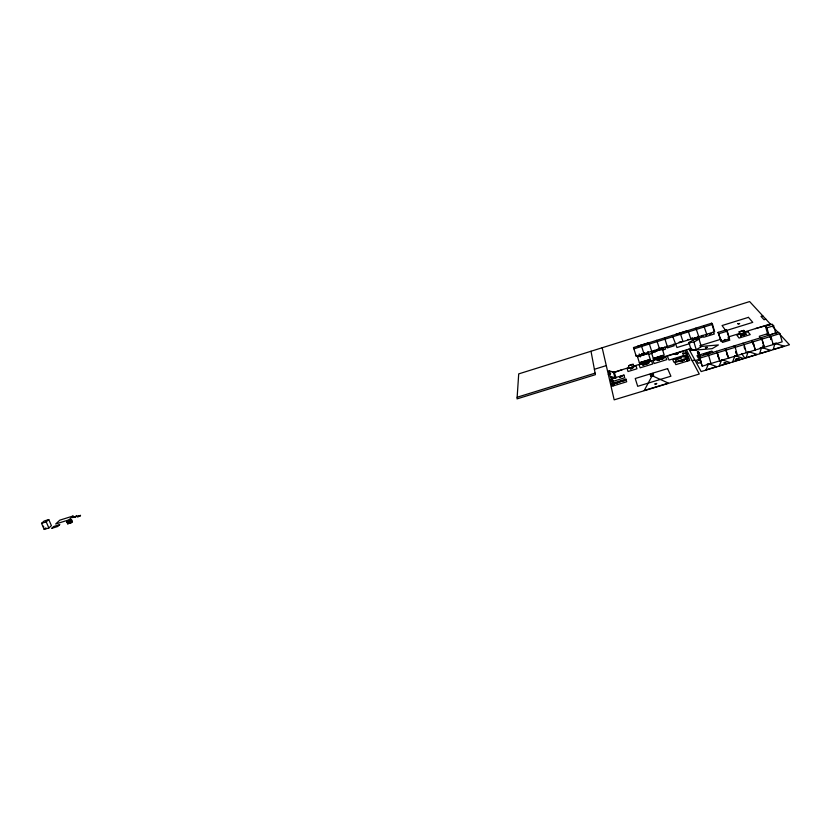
<?xml version="1.0" encoding="UTF-8"?>
<svg xmlns="http://www.w3.org/2000/svg" width="831" height="831" viewBox="0 0 831 831"><rect width="100%" height="100%" fill="white"/><g stroke="black" fill="none" stroke-linecap="round" stroke-linejoin="round"><path stroke-width="1.25" d="M657.134 360.259L660.022 359.574L657.861 360.509L657.082 360.124M656.615 350.163L659.222 349.352M642.467 364.84L644.357 364.747L644.866 363.957M698.798 359.854L700.128 360.052L698.746 359.75M761.57 347.535L759.648 353.601L770.628 350.267L762.702 347.877M80.441 515.49L79.496 515.958C82.404 514.908 75.714 518.097 78.166 516.113M622.409 380.899L624.289 380.837L624.839 380.006M656.563 350.038L658.11 350.204L659.16 349.228M642.425 364.705L643.267 365.058L644.991 364.134M622.388 380.795L625.005 380.245M738.084 358.919L736.713 359.335L737.315 359.2M661.84 358.94L662.909 358.545M646.913 363.625L648.19 363.23M631.238 368.362L631.986 368.029M620.269 376.609L620.788 376.339M80.534 515.334L77.563 516.747L78.8 515.874L78.01 516.269M71.113 522.73L70.521 520.466L66.802 521.806L67.664 523.8L71.113 522.73L70.251 520.725M68.35 523.146L71.798 522.076L70.936 520.071L67.218 521.411M69.773 522.533L72.339 521.556L71.476 519.552L67.758 520.892L71.476 519.552M74.364 517.121L74.925 516.664M67.664 523.8L71.383 522.47M74.769 516.996L75.569 516.57M75.569 516.747L76.525 516.165M76.369 516.487L76.982 515.989L74.052 516.913M72.536 517.599L73.19 517.401M66.802 521.806L70.936 520.071M74.385 516.84L73.512 517.422L76.452 516.498M48.863 527.976L51.397 525.628L48.759 519.572L44.116 521.027L41.55 523.353L44.199 529.43L48.863 527.976L46.214 521.889L48.759 519.572M44.199 529.43L45.902 527.862M661.331 348.76L662.13 348.428M736.713 359.127L736.682 359.324M680.09 342.029L680.693 342.06M676.465 359.532L675.561 359.813M768.353 334.529L767.564 335.007L767.075 334.446L768.187 334.342M707.867 354.276L708.677 353.788M724.268 339.858L725.058 339.391M741.429 335.766L740.525 336.046M696.233 349.737L701.312 346.724L699.068 339.1L694.03 339.578L688.93 342.549L691.195 350.163L696.233 349.737L693.968 342.081L699.068 339.1M692.379 349.3L690.301 350.526L712.177 348.656L718.41 344.938L700.377 346.527M688.806 339.536L687.725 339.443M615.542 382.998L616.218 382.79M697.604 336.711L698.372 336.264M648.554 352.012L647.754 352.458L647.546 351.908M740.598 335.953L741.314 335.745M741.387 336.004L740.753 336.181M703.95 354.048L704.667 353.84M675.655 359.709L676.341 359.511M676.434 359.761L675.769 359.968M705.955 334.768L706.599 334.571M706.682 334.82L706.101 334.997M608.583 371.177L614.182 371.893L616.031 377.814L615.22 378.157L610.421 377.056L608.583 371.177L614.182 371.893M610.421 377.056L611.232 376.713M685.928 357.164L683.84 356.748L682.791 353.206L686.738 353.466L687.798 357.029L686.977 357.372M682.791 353.206L686.738 353.466M683.84 356.748L684.661 356.416M647.64 363.573L647.578 363.646M661.975 348.74L661.694 348.854M620.85 376.609L620.342 376.723L621.017 376.609M41.55 523.353L46.214 521.889M73.814 517.225L76.691 516.186M68.89 522.626L72.339 521.556M69.492 522.792L71.798 522.076M636.182 356.115L633.502 347.555L711.7 323.197L712.51 324.381L714.67 331.798L636.182 356.115L635.736 354.806M712.51 324.381L633.949 348.833L633.502 347.555M762.785 315.842L760.988 316.393L764.042 319.738L765.86 319.177M662.203 347.732L658.235 348.542M643.651 353.611L642.581 353.871M681.295 342.05L679.124 342.206M594.383 369.286L606.287 365.598M637.522 356.769L648.388 353.404L637.522 356.769L639.382 362.783L650.247 359.428L648.388 353.404M651.442 352.489L662.369 349.103L651.442 352.489L653.301 358.525L664.229 355.149L662.369 349.103M718.109 332.41L726.346 329.865L727.27 331.122L729.493 338.819L721.225 341.364L718.109 332.41L721.225 341.364M648.803 354.318L652.46 353.185L651.649 351.201M662.089 350.204L665.579 349.124L664.686 347.161M718.992 333.688L727.27 331.122M689.948 343.525L676.953 347.535L672.331 335.454M517.142 397.239L595.11 373.14M628.62 365.661C641.002 363.583 624.569 363.646 629.431 368.299L633.949 366.907L633.129 364.258M662.92 355.325L653.301 358.525M739.964 334.54L739.112 331.849L743.807 330.406L744.669 333.086L739.829 334.353L744.669 333.086M743.953 330.582L739.112 331.849M613.101 372.475L629.254 367.499M633.876 366.076L691.402 348.345M699.785 345.758L720.996 339.214M728.247 336.981L740.618 333.169M744.337 332.026L770.316 324.017M608.313 374.397L610.671 373.67M614.213 372.579L622.367 369.618M629.327 367.79L627.114 368.476L628.028 371.54L636.972 368.787L635.964 365.744L631.539 367.105M632.755 367.053L629.431 368.299M765.444 326.199L766.93 327.85L769.163 335.817L767.667 334.104L765.444 326.199L772.124 324.132L773.651 325.783L775.884 333.75M631.435 368.673L632.495 368.278M663.169 358.899L662.058 359.169M745.428 334.426L743.527 335.236M766.93 327.85L773.651 325.783M742.332 335.464L745.895 334.145M684.848 355.221L669.048 360.083L667.251 356.125L685.222 350.578L687.279 354.473M697.448 351.897L698.372 351.606L699.214 353.071L700.273 356.676L699.338 356.956L697.448 351.897L699.338 356.956M685.295 355.793L686.219 355.502L686.988 356.977L686.063 357.268L685.295 355.793L687.133 360.862L688.068 360.581L685.907 353.809M684.952 356.011L672.767 359.75L673.899 362.191L688.66 357.662L687.393 355.252M621.546 376.588L620.435 376.859M698.279 353.352L699.214 353.071M612.707 380.619L611.793 380.899L611.304 378.832L613.268 385.584L614.171 385.304L612.208 378.552L614.171 385.304M768.613 333.408L759.254 336.275L761.175 338.57M698.507 355.481L699.432 355.201L700.273 356.676M686.364 359.366L687.289 359.085L686.219 355.502M705.696 353.559L709.425 352.417M683.352 360.581L681.752 361.215M704.376 354.203L704.532 354.193M705.602 353.777L709.716 352.521L705.768 353.684M771.791 334.072L772.757 333.771M699.048 356.655L778.637 332.265L779.894 333.626L782.179 341.832L702.247 366.17L699.048 356.655L702.247 366.17M613.673 383.205L612.769 383.486L613.268 385.584M615.885 383.112L615.657 383.268M618.264 382.26L620.3 381.782M700.647 357.413L698.341 358.119L696.97 355.689L711.876 351.118L712.873 352.718M699.868 358.119L779.894 333.626M692.181 360.706L694.799 359.896M650.174 374.303L652.969 373.451L653.176 373.992L650.382 374.843L650.174 374.303L650.787 376.163L653.582 375.311L652.969 373.451M699.806 359.127L696.513 360.135L698.237 363.272L700.45 362.596M707.181 364.103L709.113 363.511M760.095 347.981L763.035 347.078M776.434 343.006L773.474 343.899L773.038 343.4M738.157 359.169L736.91 359.47M737.242 358.888L738.063 358.795M621.411 376.204L621.546 376.214M706.506 334.758L705.862 334.862M631.757 368.372L631.373 368.486M700.523 360.228L699.162 360.54L700.71 360.571M688.93 342.549L693.968 342.081M612.437 376.994L616.031 377.814M772.934 326.843L778.148 332.504M779.883 334.384L789.45 344.761L701.146 371.571L688.93 349.103M775.157 332.358L776.518 333.865M755.431 328.609L770.649 324.37L749.624 301.57L518.71 373.888L517.038 398.88L595.401 374.677L591.007 351.243M760.739 337.75L761.996 339.1L764.302 347.275L763.035 345.883L764.302 347.275L761.892 339.131M742.945 343.203L744.109 344.574L746.342 352.739M741.605 353.611L744.96 358.265M729.493 338.819L726.346 329.865M728.133 337.708L729.867 340.128L722.482 342.403L720.82 339.962M735.113 347.337L734.095 345.914L735.206 347.306L737.45 355.45M713.102 332.088L714.369 333.969L703.712 337.261L702.527 335.371M703.784 325.659L706.724 334.259M716.467 351.316L719.843 360.81M701.489 335.547L702.444 337.085L695.37 339.277L694.467 337.729M695.89 328.12L698.809 336.711M709.612 353.497L707.503 353.674L708.666 355.429L710.941 363.521M688.016 330.572L690.904 339.162M692.067 337.552L693.636 340.253M686.479 330.987L675.821 334.311M700.668 360.758L701.021 361.381M680.163 333.013L683.02 341.603M686.406 349.882L699.276 374.023L614.171 399.846L602.174 347.753M673.463 344.19L674.242 345.769L667.251 347.94L666.504 346.35M664.53 337.885L667.324 346.465M656.739 340.315L659.513 348.895M43.378 526.148L43.825 527.166M71.206 519.811L72.068 521.816M70.666 520.331L71.518 522.335M67.072 521.536L67.934 523.54M654.277 350.381L655.108 352.365M648.969 342.736L651.712 351.305M648.201 342.912L637.699 346.184M650.247 359.428L639.382 362.783M653.582 375.311L653.374 374.771L650.58 375.622L650.787 376.163M641.231 345.145L643.942 353.715M639.216 353.933L640.286 356.946M609.393 370.844L610.494 374.365M613.361 372.236L615.22 378.157M686.063 357.268L687.133 360.862M698.372 351.606L699.079 353.996M717.392 352.76L719.75 360.841M717.568 354.733L718.14 357.06M728.683 358.119L725.359 348.584L728.579 358.151M726.699 353.196L727.27 355.523M711.7 323.197L713.85 330.582M735.851 351.658L736.515 353.964L735.757 351.679M744.036 346.641L744.701 348.958M752.938 341.873L755.254 350.028L753.031 341.842L751.826 340.481L752.813 343.961M751.92 340.45L752.917 343.93M743.807 330.406L744.524 332.909M773.173 344.574L770.981 336.358L769.672 335.018L771.075 339.64L769.994 336.181M616.02 383.143L615.459 383.091M774.949 343.452L773.235 349.467L784.267 346.122L774.949 343.452M748.243 351.596L746.124 357.704L757.062 354.38L748.243 351.596M734.978 355.637L732.672 361.797L743.548 358.483L734.978 355.637M721.775 359.657L719.272 365.858L730.106 362.576L721.775 359.657M708.625 363.656L705.935 369.909L716.717 366.637L708.625 363.656M652.179 375.737L644.264 390.456L668.425 383.122L652.179 375.737M73.014 516.03L68.994 519.853L55.677 524.008L59.79 520.164L73.014 516.03M59.666 524.652L57.723 526.48L51.678 528.371L53.641 526.532L59.666 524.652M725.079 362.96L724.237 363.469L723.822 362.825L726.065 362.659L725.079 362.96M742.966 334.374L742.176 334.841L741.751 334.291L743.88 334.093L742.966 334.374M655.929 383.974L655.057 384.493L654.797 383.808L656.802 383.455L655.929 383.974M706.516 347.628L705.716 348.106L705.363 347.524L707.43 347.348L706.516 347.628M738.79 323.789L737.637 323.726L739.683 323.519L738.79 323.789M710.162 333.782L709.051 333.698L711.045 333.501L710.162 333.782M677.94 353.684L675.239 354.515L677.94 353.684M748.451 317.349L722.066 325.544L725.816 330.707L752.761 322.366L748.451 317.349M644.357 352.884L641.698 354.141L644.357 352.884M663.283 348.002L660.458 348.875L663.283 348.002M651.556 360.976L639.112 364.809L640.15 367.842L652.73 363.978L651.556 360.976M665.496 356.676L652.989 360.529L654.184 363.531L666.826 359.646L665.496 356.676M747.869 331.683L736.827 335.09L739.06 338.051L750.237 334.613L747.869 331.683M659.679 359.324L659.149 359.813L659.679 359.324M633.264 367.562L630.511 368.881L633.264 367.562M648.938 362.815L646.196 364.134L648.938 362.815M663.876 358.14L660.957 359.034L663.876 358.14M746.051 334.052L741.979 335.298L746.051 334.052M623.925 375.03L610.505 379.154L611.149 381.938L624.704 377.783L623.925 375.03M622.326 375.799L619.521 377.139L622.326 375.799M681.306 357.839L677.275 359.075L681.306 357.839M688.733 358.327L674.865 362.576L675.842 364.643L689.813 360.363L688.733 358.327M684.017 360.197L679.945 361.443L684.017 360.197M625.94 379.154L611.408 383.61L612.032 386.259L626.688 381.772L625.94 379.154M622.99 380.567L622.45 381.055L622.99 380.567M620.965 381.294L617.069 382.956L620.965 381.294M667.605 368.611L635.237 378.51L637.699 386.322L670.908 376.204L667.605 368.611M699.432 359.491L698.892 360.02L699.432 359.491M738.79 358.348L735.591 359.314L739.112 358.795L738.79 358.348"/></g></svg>
